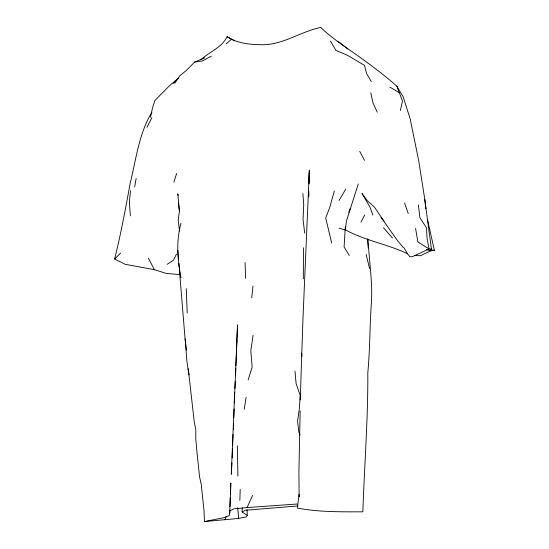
<?xml version="1.0" encoding="UTF-8"?>
<svg xmlns="http://www.w3.org/2000/svg" width="549" height="549" viewBox="0 0 549 549"><rect width="100%" height="100%" fill="white"/><g stroke="black" fill="none" stroke-linecap="round" stroke-linejoin="round"><path stroke-width="0.82" d="M299.198 496.708L299.212 494.388L297.263 508.038C318.749 512.196 341.011 511.833 362.855 511.826C364.392 465.456 368.084 419.079 367.816 372.647C370.04 349.541 369.662 326.298 371.378 303.144C372.785 281.788 369.045 260.617 368.05 239.357M230.47 494.217L230.827 482.962L229.708 513.37L229.173 515.614L224.177 517.625L204.482 521.55L204.022 511.03L201.277 484.568L199.534 476.649L196.7 449.425L195.794 439.221L195.815 429.668L194.243 421.831L188.252 368.832L188.904 374.706L186.948 361.599L179.345 269.037M303.453 247.784L303.316 278.851M309.012 183.874L309.355 170.115L302.979 318.53L300.241 399.967M234.258 403.035L236.358 355.038M229.708 513.37L229.791 510.124M229.866 506.871L230.319 497.614M181.046 277.801C177.485 259.855 175.968 240.97 181.026 223.155M232.625 445.713L233.071 434.417M235.789 368.166L235.548 374.912M235.864 365.655L237.552 324.864L236.708 343.303M233.853 417.803L234.135 408.827M236.406 354.229L236.852 340.565M239.851 500.393L240.215 489.372M232.515 448.993L232.158 457.935M300.159 410.981L298.91 471.797L299.13 496.502M308.819 183.592L309.286 171.439M204.482 521.55L238.664 518.428L246.007 516.973L247.276 515.381L242.102 511.997L242.274 507.825M235.247 381.747L234.924 388.431M231.953 462.78L231.5 470.946M233.339 429.737L233.6 423.746M234.698 392.46L231.287 474.24L231.39 472.593M345.348 226.655L344.093 247.002L349.315 255.45M251.744 297.908L253.007 285.974M130.559 190.723L129.338 201.359L130.353 215.867M253.068 335.322L250.831 350.708L252.163 367.055L248.162 379.881M179.846 272.078L179.475 274.569L166.265 273.423L154.372 269.662L125.206 264.316L114.617 259.004C120.924 233.963 125.536 208.503 130.243 183.112C136.145 159.176 138.87 133.606 151.901 112.202M244.25 409.225L246.124 397.298M134.69 186.873L136.138 178.37M150.515 117.273L152.464 108.112L154.942 100.481L169.415 85.822L178.398 78.226M400.345 110.527L402.492 101.037L396.852 86.214C384.705 75.405 371.639 65.674 358.47 56.17C345.479 47.125 332.22 38.313 320.657 27.45C300.831 31.513 283.668 44.551 262.854 44.723C250.701 44.661 237.436 43.591 227.101 36.666C221.714 47.777 209.567 51.592 201.016 59.704M334.341 190.942L329.846 207.124L325.701 217.98L331.658 242.96M358.264 183.984L346.673 220.3L345.156 229.976L339.062 228.151M173.896 182.158L176.62 173.422M225.063 519.725L226.181 516.513M348.752 212.278L350.262 208.407M229.571 511.057L233.84 508.82L247.057 507.592L252.595 495.452M176.49 254.118L173.484 260.151L167.171 264.323M146.912 127.361L151.867 117.726M360.933 222.125L364.735 214.961M396.852 86.214L403.131 96.734L410.185 118.907L418.688 160.589L424.782 199.417L431.445 249.088L430.725 249.98L434.383 250.234L427.465 219.573M339.062 200.474L345.801 189.041M174.726 83.338L179.955 75.625L186.241 70.519L194.552 62.133L204.729 57.823M173.271 83.421L177.162 79.289M114.617 259.004L120.629 253.041M226.064 43.989L231.28 39.439M242.102 511.997L245.17 510.282L298.114 505.938M211.447 56.108L202.437 60.898L194.552 62.133M434.383 250.234L430.341 250.886L420.52 255.717L414.639 255.559M297.201 504.003L247.057 507.592M431.445 249.088L429.05 248.923L417.878 241.972L415.586 228.425M426.525 249.459L430.341 250.886L430.231 249.294M337.759 41.649L339.234 42.252L347.805 48.964M344.69 229.4C364.385 240.654 387.292 243.907 407.584 253.803L409.815 256.815L412.567 256.623L429.05 248.923L427.074 238.52L426.477 227.835L419.889 217.679L418.42 205.031M227.101 36.666L234.553 40.818M389.886 87.106L399.034 92.561M383.456 227.684L392.466 238.019M384.156 221.062L381.006 217.329L397.572 240.716L403.186 247.4M382.221 218.598L374.432 207.131L366.945 200.385L361.963 193.461L369.992 207.165L372.881 215.091M403.776 247.572L407.584 253.803M371.296 81.643L366.622 73.614L364.502 65.379L347.14 55.106L335.947 50.412L330.539 41.093M359.732 151.352L364.557 160.39M148.402 258.119L154.372 269.662M377.287 112.209L373.046 103.04L370.767 92.788M300.042 435.089L298.8 431.919L297.592 420.932L299.404 408.586L300.173 395.349L296.096 383.586L294.985 371.172M404.572 202.931L408.236 213.554M178.212 195.451L177.78 193.831L179.413 211.084M366.142 254.523L369.594 268.653M179.537 231.115L178.192 220.163L179.441 211.235L178.418 202.629M304.681 233.064L303.034 219.298L303.727 204.255L302.849 193.474M424.782 199.417L425.825 208.634L425.653 207.035M185.171 338.898L186.42 350.214M367.322 238.788L368.221 247.901M237.69 507.756L238.664 518.428M177.787 250.172L178.631 259.423M301.621 353.055L301.895 356.308M178.926 263.431L179.228 267.432M187.209 312.992L186.255 288.65M247.036 509.685L247.276 515.381M245.094 262.511L245.588 278.357M237.319 445.87L237.902 476.072M308.792 195.986L308.682 191.114L308.716 196.954"/></g></svg>
